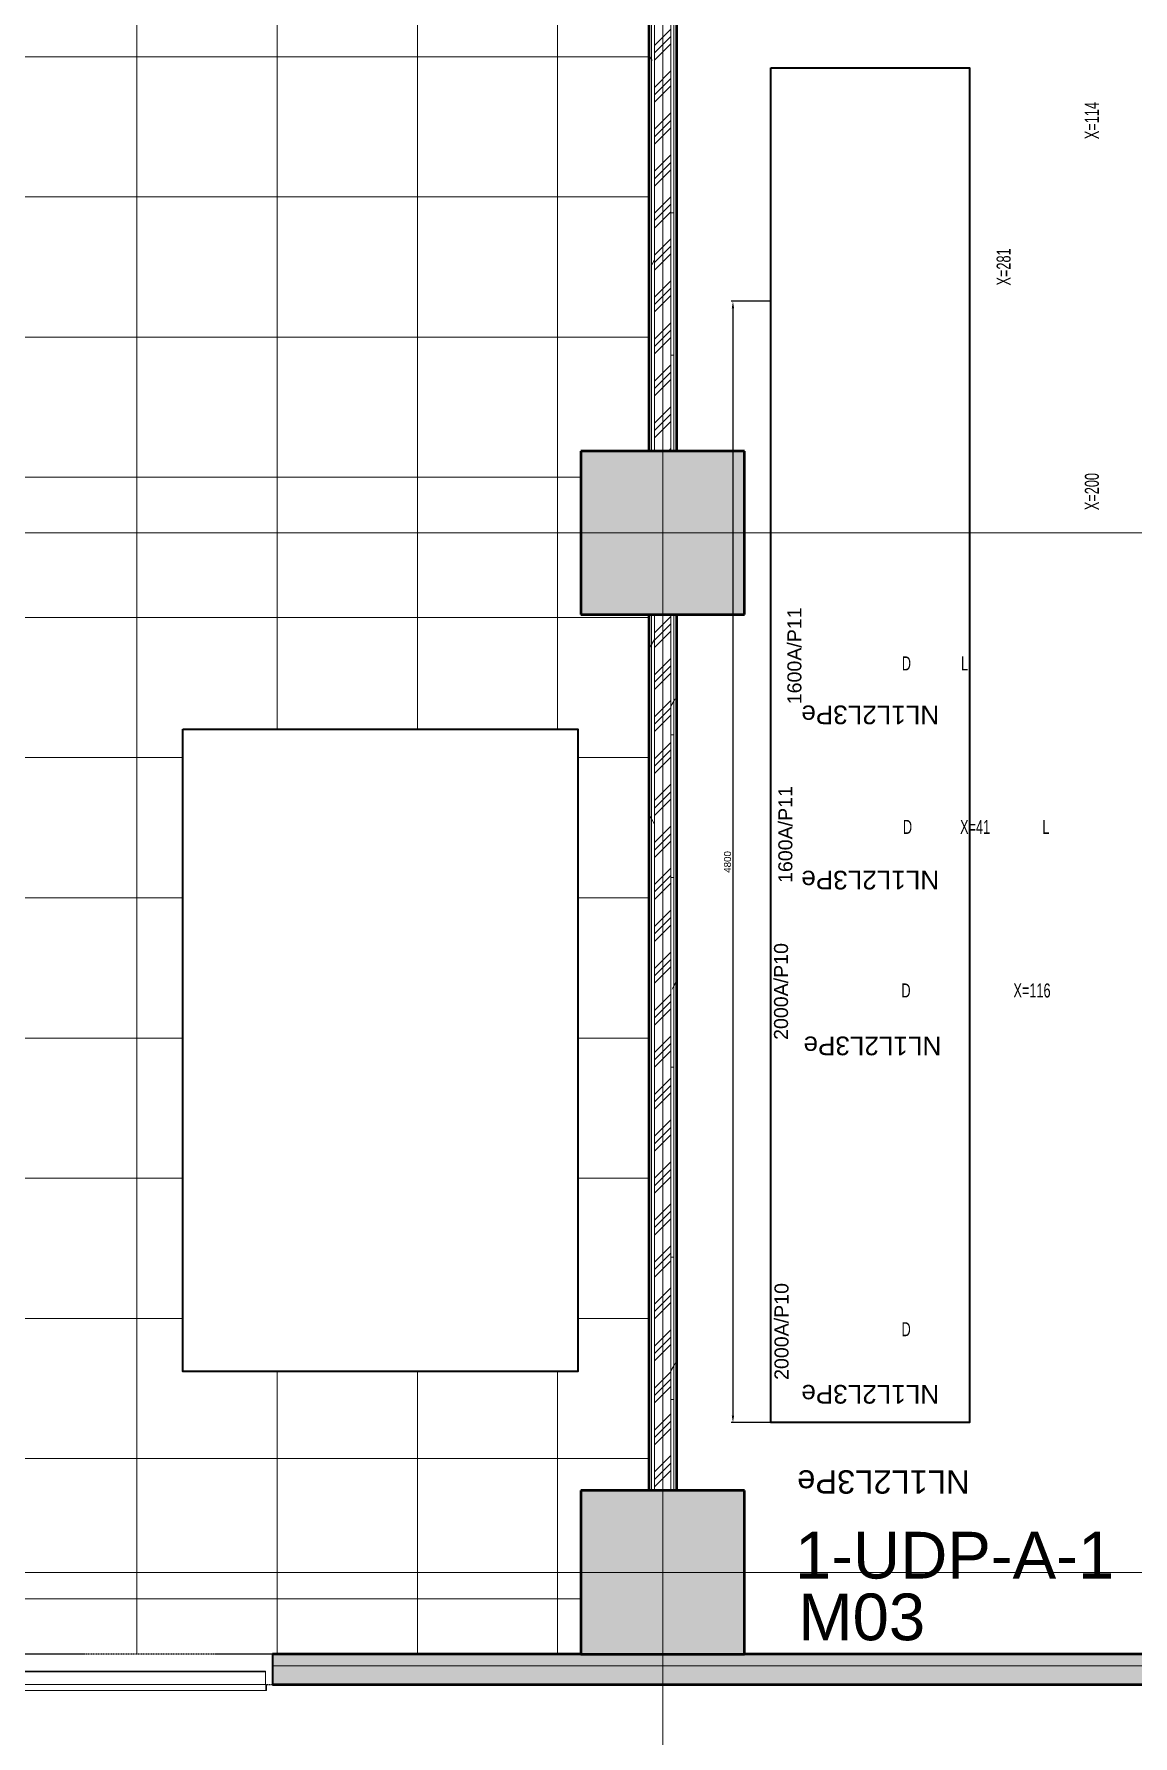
# Model space of a CAD drawing. Header units: millimetres. Extents: x -18178 to 96133, y -22425 to 61598.
# Drawn here: x 35940 to 40642, y -220 to 7065 of the extents above; entities that cross this region are included whole.
import ezdxf
from ezdxf.enums import TextEntityAlignment as Align

# ---------------------------------------------------------------- set-up
doc = ezdxf.new("R2010")
doc.units = ezdxf.units.MM
doc.linetypes.add('Centre', pattern=[10, 6, -1.25, 1.5, -1.25])
doc.linetypes.add('Demolished_2_', pattern=[7.14375, 4.7625, -2.38125])
for name, color, linetype, lineweight, true_color in [('A-FLOR-PATT', 7, 'Continuous', 9, 0x7f7f7f), ('A-WALL', 7, 'Continuous', 9, 0x7f7f7f), ('A-WALL-PATT', 7, 'Continuous', 18, 0x7f7f7f), ('I-WALL', 7, 'Continuous', 9, 0x7f7f7f), ('S-COLS', 7, 'Continuous', 9, 0x7f7f7f)]:
    doc.layers.add(name, color=color, linetype=linetype, lineweight=lineweight, true_color=true_color)
for name, color, linetype, lineweight in [('A-GLAZ', 7, 'Continuous', 9), ('E-ELEC-EQPM', 7, 'Continuous', 35), ('S-GRID', 7, 'Continuous', 9)]:
    doc.layers.add(name, color=color, linetype=linetype, lineweight=lineweight)
for name, color, linetype in [('EAE-BB-A-IN-002-KXA 2000A', 131, 'Continuous'), ('EAE-BB-A-OUT-002-KXA 2000A', 131, 'Continuous'), ('EAE-BB-A-OUT-003-KXA 1600A', 140, 'Continuous'), ('EAE-BB-A-OUT-004-KXA 1600A', 140, 'Continuous'), ('eae-bb-mım.', 7, 'Continuous'), ('EAE-LVP-PANEL', 40, 'Continuous')]:
    doc.layers.add(name, color=color, linetype=linetype)
doc.styles.get("Standard").update_dxf_attribs({"font": 'arial.ttf'})
doc.dimstyles.new('PROJETEXT30', dxfattribs={"dimscale": 0.3, "dimtxt": 100, "dimasz": 100, "dimexe": 25, "dimexo": 12.5, "dimgap": 25, "dimtad": 1, "dimdec": 4, "dimzin": 12, "dimdsep": 46, "dimtxsty": 'Standard', "dimcen": 0.09, "dimclrd": 3, "dimclre": 3, "dimclrt": 1, "dimazin": 3, "dimtfac": 1, "dimtdec": 4, "dimtofl": 0, "dimtmove": 1, "dimatfit": 2, "dimfxl": 1, "dimtolj": 1, "dimtzin": 0, "dimarcsym": 0})
pattern_1 = [(0, (0, 0), (812.8, 203.2), [67.056, -542.544, 67.056, -542.544, -3251.2]), (0, (0, 0), (812.8, 203.2), [-1219.2, 67.056, -1152.144, 67.056, -542.544, -1422.4]), (0, (0, 0), (812.8, 203.2), [-3048, 67.056, -339.344, 67.056, -948.944]), (120, (304.8, 101.6), (-582.3764, 602.30545), [67.056, -542.544, 67.056, -542.544, -3251.2]), (120, (304.8, 101.6), (-582.3764, 602.30545), [-1219.2, 67.056, -1152.144, 67.056, -542.544, -1422.4]), (120, (304.8, 101.6), (-582.3764, 602.30545), [-3048, 67.056, -339.344, 67.056, -948.944]), (240, (406.4, 508), (-230.4236, -805.50545), [67.056, -542.544, 67.056, -542.544, -3251.2]), (240, (406.4, 508), (-230.4236, -805.50545), [-1219.2, 67.056, -1152.144, 67.056, -542.544, -1422.4]), (240, (406.4, 508), (-230.4236, -805.50545), [-3048, 67.056, -339.344, 67.056, -948.944])]
pattern_2 = [(45, (0, 0), (-89.80256, 89.80256), []), (45, (31.75, 0), (0, 179.60512), []), (45, (-31.75, 0), (0, 179.60512), [])]

# ---------------------------------------------------------------- blocks, each defined once
blk = doc.blocks.new('STR-Conc-Precast Rectangular Column Nwt - 700 x 700 mm-835840-Busbar Distribution First Floor  Layout - Phase 1')
at = {"layer": 'S-COLS', "lineweight": 35, "true_color": 0xf2f2f2}
blk.add_hatch(color=7, dxfattribs=at).paths.add_polyline_path([(226.7, 350), (-350, 350), (-350, -350), (350, -350), (350, 350)], flags=0)
at = {"layer": 'S-COLS', "color": 254, "lineweight": 50, "true_color": 0xcccccc}
for p, q in [((350, 350), (-350, 350)), ((-350, 350), (-350, -350)), ((350, -350), (350, 350)), ((-350, -350), (350, -350))]:
    blk.add_line(p, q, dxfattribs=at)
blk = doc.blocks.new('STR-Conc-Precast Rectangular Column Nwt - 700 x 700 mm-1105278-Busbar Distribution First Floor  Layout - Phase 1')
at = {"layer": 'S-COLS', "lineweight": 35, "true_color": 0xf2f2f2}
blk.add_hatch(color=7, dxfattribs=at).paths.add_polyline_path([(350, 350), (-350, 350), (-350, -350), (350, -350)], flags=0)
at = {"layer": 'S-COLS', "color": 254, "lineweight": 50, "true_color": 0xcccccc}
for p, q in [((350, 350), (-350, 350)), ((-350, 350), (-350, -350)), ((350, -350), (350, 350)), ((-350, -350), (350, -350))]:
    blk.add_line(p, q, dxfattribs=at)
blk = doc.blocks.new('L01_Grilled Window - 1900x3050mm-957632-Busbar Distribution First Floor  Layout - Phase 1')
at = {"layer": 'A-GLAZ', "color": 253, "lineweight": 18, "true_color": 0xaaaaaa}
for p, q in [((-950, -90), (-950, -65)), ((-947, -65), (-947, -90)), ((-945, -11), (-945, -8)), ((945, -8), (-945, -8)), ((-945, -65), (-945, -11)), ((945, -11), (-945, -11)), ((945, -65), (-945, -65)), ((945, -8), (945, -11)), ((945, -11), (945, -65)), ((947, -90), (947, -65)), ((950, -65), (950, -90)), ((-947, -90), (-950, -90)), ((947, -90), (-947, -90)), ((950, -90), (947, -90))]:
    blk.add_line(p, q, dxfattribs=at)
blk = doc.blocks.new('IL021-ARP-ZZ-XX-M3-J-A-0001_rvt-1-Busbar Distribution First Floor  Layout - Phase 1')
at = {"layer": 'A-FLOR-PATT', "true_color": 0xd2d2d2}
h = blk.add_hatch(dxfattribs=at)
h.set_pattern_fill('FP_9', color=254, style=0, pattern_type=2)
h.set_pattern_definition([(270, (-50020.2, 366.96), (600, 4e-14), []), (0, (-50020.2, 366.96), (0, 600), [])])
h.paths.add_polyline_path([(48250, 206), (48250, 906), (48540, 906), (48540, 4656), (48250, 4656), (48250, 5356), (48540, 5356), (48540, 9606), (46200, 9606), (46200, 10987.5), (45965, 10987.5), (45965, 10967.5), (45922, 10969.1), (45899, 10981.5), (45895, 10987.5), (43965, 10987.5), (43961, 10981.5), (43935, 10967.5), (43895, 10967.5), (43895, 10987.5), (43660, 10987.5), (43660, 206), (47935.7, 206)], flags=0)
h.paths.add_polyline_path([(46567.9, 1415.7), (46546.7, 1415.7), (46546.7, 4165.7), (48236.7, 4165.7), (48236.7, 1415.7), (47935.7, 1415.7)], flags=0)
h.paths.add_polyline_path([(44388.6, 4610.7), (43788.6, 4610.7), (43788.6, 5210.7), (44388.6, 5210.7)], flags=0)
at = {"layer": 'A-WALL-PATT', "lineweight": 9, "true_color": 0xaaaaaa}
h = blk.add_hatch(dxfattribs=at)
h.set_pattern_fill('FP_2', color=253, style=0, pattern_type=2)
h.set_pattern_definition(pattern_1)
h.paths.add_polyline_path([(48552.5, 5356), (48552.5, 9606), (48540, 9606), (48540, 5356)], flags=0)
h = blk.add_hatch(dxfattribs=at)
h.set_pattern_fill('FP_2', color=253, style=0, pattern_type=2)
h.set_pattern_definition(pattern_1)
h.paths.add_polyline_path([(48565, 5356), (48565, 9606), (48552.5, 9606), (48552.5, 5356)], flags=0)
at = {"layer": 'A-WALL-PATT', "lineweight": 9, "true_color": 0xd2d2d2}
h = blk.add_hatch(dxfattribs=at)
h.set_pattern_fill('FP_3', color=254, style=0, pattern_type=2)
h.set_pattern_definition(pattern_2)
h.paths.add_polyline_path([(48635, 5356), (48635, 9606), (48565, 9606), (48565, 5356)], flags=0)
at = {"layer": 'A-WALL-PATT', "lineweight": 9, "true_color": 0xaaaaaa}
h = blk.add_hatch(dxfattribs=at)
h.set_pattern_fill('FP_2', color=253, style=0, pattern_type=2)
h.set_pattern_definition(pattern_1)
h.paths.add_polyline_path([(48635, 5356), (48647.5, 5356), (48647.5, 8371), (48635, 8371), (48635, 6370.8)], flags=0)
h.paths.add_polyline_path([(48635, 8441), (48647.5, 8441), (48647.5, 9606), (48635, 9606), (48635, 8762.4)], flags=0)
h = blk.add_hatch(dxfattribs=at)
h.set_pattern_fill('FP_2', color=253, style=0, pattern_type=2)
h.set_pattern_definition(pattern_1)
h.paths.add_polyline_path([(48647.5, 5356), (48660, 5356), (48660, 8358.5), (48647.5, 8358.5), (48647.5, 6370.8)], flags=0)
h.paths.add_polyline_path([(48647.5, 8453.5), (48660, 8453.5), (48660, 9606), (48647.5, 9606), (48647.5, 8762.4)], flags=0)
h = blk.add_hatch(dxfattribs=at)
h.set_pattern_fill('FP_2', color=253, style=0, pattern_type=2)
h.set_pattern_definition(pattern_1)
h.paths.add_polyline_path([(48552.5, 906), (48552.5, 4656), (48540, 4656), (48540, 906)], flags=0)
h = blk.add_hatch(dxfattribs=at)
h.set_pattern_fill('FP_2', color=253, style=0, pattern_type=2)
h.set_pattern_definition(pattern_1)
h.paths.add_polyline_path([(48565, 906), (48565, 4656), (48552.5, 4656), (48552.5, 906)], flags=0)
at = {"layer": 'A-WALL-PATT', "lineweight": 9, "true_color": 0xd2d2d2}
h = blk.add_hatch(dxfattribs=at)
h.set_pattern_fill('FP_3', color=254, style=0, pattern_type=2)
h.set_pattern_definition(pattern_2)
h.paths.add_polyline_path([(48635, 906), (48635, 4656), (48565, 4656), (48565, 906)], flags=0)
at = {"layer": 'A-WALL-PATT', "lineweight": 9, "true_color": 0xaaaaaa}
h = blk.add_hatch(dxfattribs=at)
h.set_pattern_fill('FP_2', color=253, style=0, pattern_type=2)
h.set_pattern_definition(pattern_1)
h.paths.add_polyline_path([(48647.5, 906), (48647.5, 4656), (48635, 4656), (48635, 906)], flags=0)
h = blk.add_hatch(dxfattribs=at)
h.set_pattern_fill('FP_2', color=253, style=0, pattern_type=2)
h.set_pattern_definition(pattern_1)
h.paths.add_polyline_path([(48660, 906), (48660, 4656), (48647.5, 4656), (48647.5, 906)], flags=0)
at = {"layer": 'A-WALL-PATT', "lineweight": 25, "true_color": 0xf2f2f2}
h = blk.add_hatch(color=7, dxfattribs=at)
h.paths.add_polyline_path([(68475, 76), (68475, 156), (65934.7, 156), (65934.7, 76), (68425, 76)], flags=0)
h.paths.add_polyline_path([(64134.7, 76), (64134.7, 156), (63675, 156), (63675, 76), (64007.2, 76)], flags=0)
h.paths.add_polyline_path([(59561.9, 76), (59625, 76), (59625, 156), (46930, 156), (46930, 76), (58878, 76)], flags=0)
h.paths.add_polyline_path([(43832.3, 76), (44980, 76), (44980, 156), (9970, 156), (9970, 76), (42464.6, 76)], flags=0)
at = {"layer": 'A-WALL-PATT', "lineweight": 5, "true_color": 0xf2f2f2}
h = blk.add_hatch(color=7, dxfattribs=at)
h.paths.add_polyline_path([(68425, 156), (68425, 206), (65934.7, 206), (65934.7, 156), (67084.7, 156)], flags=0)
h.paths.add_polyline_path([(63675, 156), (64134.7, 156), (64134.7, 206), (63675, 206)], flags=0)
h.paths.add_polyline_path([(59625, 156), (59625, 206), (46930, 206), (46930, 156), (59561.9, 156)], flags=0)
h.paths.add_polyline_path([(44858.2, 156), (44980, 156), (44980, 206), (10050, 206), (10050, 156), (44516.2, 156)], flags=0)
at = {"layer": 'A-WALL', "color": 253, "lineweight": 18, "true_color": 0xaaaaaa}
for p, q in [((48552.5, 5356), (48552.5, 9606)), ((48565, 5356), (48565, 9606)), ((48635, 5356), (48635, 8371)), ((48647.5, 5356), (48647.5, 8358.5)), ((48552.5, 4656), (48552.5, 906)), ((48565, 4656), (48565, 906)), ((48635, 4656), (48635, 906)), ((48647.5, 4656), (48647.5, 906))]:
    blk.add_line(p, q, dxfattribs=at)
at = {"layer": 'A-WALL', "color": 253, "linetype": 'Demolished_2_', "lineweight": 25, "true_color": 0xaaaaaa}
for p, q in [((46930, 206), (44980, 206)), ((46900, 76), (46930, 76))]:
    blk.add_line(p, q, dxfattribs=at)
at = {"layer": 'A-WALL', "color": 254, "lineweight": 50, "true_color": 0xcccccc}
for p, q in [((48250, 206), (46930, 206)), ((55260, 206), (48950, 206)), ((46930, 76), (59625, 76))]:
    blk.add_line(p, q, dxfattribs=at)
at = {"layer": 'A-WALL', "color": 254, "lineweight": 35, "true_color": 0xe5e5e5}
for p, q in [((46930, 206), (46930, 156)), ((46930, 156), (46930, 141)), ((46930, 141), (46930, 76))]:
    blk.add_line(p, q, dxfattribs=at)
at = {"layer": 'A-WALL', "color": 253, "linetype": 'Demolished_2_', "true_color": 0xaaaaaa}
for p, q in [((46930, 156), (46930, 206)), ((46930, 76), (46930, 156))]:
    blk.add_line(p, q, dxfattribs=at)
at = {"layer": 'A-WALL', "color": 254, "lineweight": 18, "true_color": 0xcccccc}
blk.add_line((46930, 156), (59625, 156), dxfattribs=at)
at = {"layer": 'I-WALL', "color": 253, "lineweight": 50, "true_color": 0xaaaaaa}
for p, q in [((48540, 9606), (48540, 5356)), ((48660, 5356), (48660, 8346)), ((48540, 4656), (48540, 906)), ((48660, 906), (48660, 4656))]:
    blk.add_line(p, q, dxfattribs=at)
at = {"layer": 'S-GRID', "color": 253, "linetype": 'Centre', "lineweight": 18, "true_color": 0xaaaaaa}
for p, q in [((48600, -7278.7), (48600, 59074.3)), ((80162.7, 5006), (-5598.5, 5006)), ((80162.7, 556), (-5598.5, 556))]:
    blk.add_line(p, q, dxfattribs=at)
at = {"color": 253, "linetype": 'Demolished_2_', "lineweight": 9, "true_color": 0xaaaaaa, "rotation": 180}
for name, p in [('STR-Conc-Precast Rectangular Column Nwt - 700 x 700 mm-1105278-Busbar Distribution First Floor  Layout - Phase 1', (48600, 5006)), ('STR-Conc-Precast Rectangular Column Nwt - 700 x 700 mm-835840-Busbar Distribution First Floor  Layout - Phase 1', (48600, 556))]:
    blk.add_blockref(name, p, dxfattribs=at)
at = {"color": 253, "linetype": 'Demolished_2_', "lineweight": 9, "true_color": 0xaaaaaa}
blk.add_blockref('L01_Grilled Window - 1900x3050mm-957632-Busbar Distribution First Floor  Layout - Phase 1', (45955, 141), dxfattribs=at)
blk = doc.blocks.new('*D201')
at = {"layer": 'Defpoints', "color": 0, "transparency": 16777216}
for p in [(39093.1, 5920.9), (38930.4, 1120.9), (39093.1, 1120.9)]:
    blk.add_point(p, dxfattribs=at)
at = {"layer": 'EAE-LVP-PANEL', "color": 3, "lineweight": -2, "transparency": 16777216}
for p, q in [((39089.3, 5920.9), (38922.9, 5920.9)), ((38930.4, 5890.9), (38930.4, 1150.9)), ((39089.3, 1120.9), (38922.9, 1120.9))]:
    blk.add_line(p, q, dxfattribs=at)
at = {"layer": 'EAE-LVP-PANEL', "color": 3, "transparency": 16777216}
for points in [[(38925.4, 5890.9), (38935.4, 5890.9), (38930.4, 5920.9)], [(38925.4, 1150.9), (38935.4, 1150.9), (38930.4, 1120.9)]]:
    blk.add_solid(points, dxfattribs=at)
at = {"layer": 'EAE-LVP-PANEL', "color": 1, "transparency": 16777216, "insert": (38907.6, 3520.9), "char_height": 30, "attachment_point": 5, "rotation": 90}
blk.add_mtext('\\A1;4800', dxfattribs=at)

msp = doc.modelspace()

# ---------------------------------------------------------------- linework, layer by layer
at = {"layer": 'E-ELEC-EQPM'}
for points in [[(39092.5646, 6920.85843), (39942.5646, 6920.85843), (39942.5646, 1120.85843), (39092.5646, 1120.85843)], [(36576.67149, 4089.75963), (38266.67149, 4089.75963), (38266.67149, 1339.75963), (36576.67149, 1339.75963)]]:
    msp.add_lwpolyline(points, close=True, dxfattribs=at)

# ---------------------------------------------------------------- block references
at = {"layer": 'eae-bb-mım.', "lineweight": 5}
msp.add_blockref('IL021-ARP-ZZ-XX-M3-J-A-0001_rvt-1-Busbar Distribution First Floor  Layout - Phase 1', (-9969.99989, -75.97871), dxfattribs=at)

# ---------------------------------------------------------------- texts
for s, p in [('1-UDP-A-1', (39195.93127, 453.54733)), ('M03', (39209.62925, 189.38342))]:
    msp.add_text(s, height=200).set_placement(p)
at = {"layer": 'EAE-BB-A-IN-002-KXA 2000A', "color": 7, "width": 0.65}
msp.add_text('D', height=60, dxfattribs=at).set_placement((39671.50177, 1520.85843, 3105), align=Align.MIDDLE)
at = {"layer": 'EAE-BB-A-IN-002-KXA 2000A', "extrusion": (-4.66974e-16, -1, 6.12323e-17)}
for s, p in [('P10', (39517.83138, 2332.8561, -1394.60843)), ('X=35', (39517.83138, 2661.8339, -1394.60843))]:
    msp.add_text(s, height=60, rotation=90, dxfattribs=at).set_placement(p, align=Align.MIDDLE)
at = {"layer": 'EAE-BB-A-OUT-002-KXA 2000A', "color": 7, "width": 0.65}
for s, p in [('D', (39670.9682, 2970.85843, 3105)), ('X=116', (40210.10779, 2970.85843, 3105))]:
    msp.add_text(s, height=60, dxfattribs=at).set_placement(p, align=Align.MIDDLE)
at = {"layer": 'EAE-BB-A-OUT-002-KXA 2000A', "extrusion": (-4.66974e-16, -1, 6.12323e-17)}
for s, p in [('P10', (39517.83138, 2332.8561, -2844.60843)), ('X=35', (39517.83138, 2661.8339, -2844.60843))]:
    msp.add_text(s, height=60, rotation=90, dxfattribs=at).set_placement(p, align=Align.MIDDLE)
at = {"layer": 'EAE-BB-A-OUT-003-KXA 1600A', "color": 7, "width": 0.65}
msp.add_text('X=281', height=60, rotation=90, dxfattribs=at).set_placement((40088.58138, 6067.82249, 3105), align=Align.MIDDLE)
for s, p in [('D', (39672.67785, 4370.85843, 3105)), ('L', (39921.82039, 4370.85843, 3105))]:
    msp.add_text(s, height=60, dxfattribs=at).set_placement(p, align=Align.MIDDLE)
at = {"layer": 'EAE-BB-A-OUT-003-KXA 1600A', "extrusion": (-4.66974e-16, -1, 6.12323e-17), "width": 0.65}
for s, p in [('X=35', (39517.83138, 2595.90764, -4264.60843)), ('P11', (39517.83138, 2346.53109, -4264.60843))]:
    msp.add_text(s, height=60, rotation=90, dxfattribs=at).set_placement(p, align=Align.MIDDLE)
at = {"layer": 'EAE-BB-A-OUT-004-KXA 1600A', "color": 7, "width": 0.65}
for s, p in [('X=114', (40466.08138, 6694.27711, 3105)), ('X=200', (40466.08138, 5106.33376, 3105))]:
    msp.add_text(s, height=60, rotation=90, dxfattribs=at).set_placement(p, align=Align.MIDDLE)
for s, p in [('D', (39677.40221, 3670.85843, 3105)), ('X=41', (39966.66731, 3670.85843, 3105)), ('L', (40269.55906, 3670.85843, 3105))]:
    msp.add_text(s, height=60, dxfattribs=at).set_placement(p, align=Align.MIDDLE)
at = {"layer": 'EAE-BB-A-OUT-004-KXA 1600A', "extrusion": (-4.66974e-16, -1, 6.12323e-17), "width": 0.65}
for s, p in [('X=35', (39517.83138, 2612.71529, -3564.60843)), ('P11', (39517.83138, 2363.33875, -3564.60843))]:
    msp.add_text(s, height=60, rotation=90, dxfattribs=at).set_placement(p, align=Align.MIDDLE)
at = {"layer": 'EAE-LVP-PANEL', "color": 7}
for s, height, rotation, p in [('1600A/P11', 60, 90, (39192.15492, 4403.35843, 2203.1)), ('1600A/P11', 60, 90, (39153.45787, 3638.35843, 2203.1)), ('2000A/P10', 60, 90, (39134.97299, 2966.55529, 2203.1)), ('2000A/P10', 60, 90, (39137.05078, 1511.20024, 2203.1)), ('NL1L2L3Pe', 100, 180, (39574.0244, 866.89738, 2203.1))]:
    msp.add_text(s, height=height, rotation=rotation, dxfattribs=at).set_placement(p, align=Align.MIDDLE)
at = {"layer": 'EAE-LVP-PANEL', "color": 11, "true_color": 0xf27172}
for p in [(39517.83138, 4150.58369, 2203.1), (39517.83138, 3443.25058, 2203.1), (39527.149, 2733.56373, 2203.1), (39517.83138, 1242.3093, 2203.1)]:
    msp.add_text('NL1L2L3Pe', height=80, rotation=180, dxfattribs=at).set_placement(p, align=Align.MIDDLE)

# ---------------------------------------------------------------- dimensions: what is measured, and where the dimension line sits
at = {"layer": 'EAE-LVP-PANEL'}
dim = msp.add_linear_dim(base=(38930.39189, 1120.85843), p1=(39093.09817, 5920.85843), p2=(39093.09817, 1120.85843), angle=90, dimstyle='PROJETEXT30', dxfattribs=at)
dim.commit()
dim.dimension.update_dxf_attribs({"geometry": '*D201', "text_midpoint": (38907.5747, 3520.85843)})

doc.saveas('drawing.dxf')
